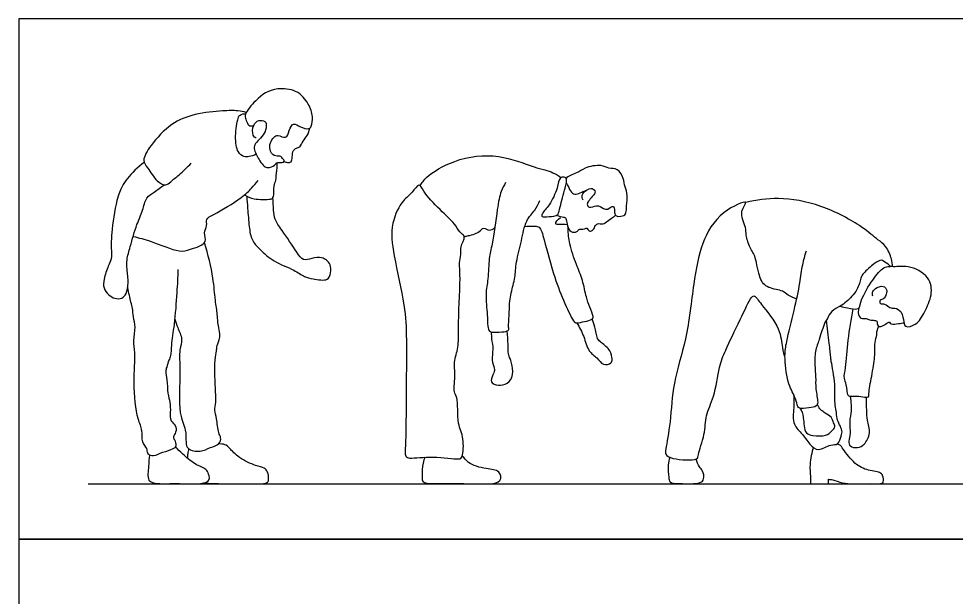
# Model space of a CAD drawing. Header units: millimetres. Extents: x 0.38 to 7.24, y 0.36 to 4.61.
# Drawn here: x 0.383 to 3.812, y 2.492 to 4.609 of the extents above; entities that cross this region are included whole.
import ezdxf

# ---------------------------------------------------------------- set-up
doc = ezdxf.new("R2010")
doc.units = ezdxf.units.MM
for name, color, linetype, true_color in [('AG-DIAGRAM', 7, 'Continuous', 0xfecc66), ('AG-PEOPLE', 7, 'Continuous', 0x66ccff), ('X-VPRT', 6, 'Continuous', 0xff00ff)]:
    doc.layers.add(name, color=color, linetype=linetype, true_color=true_color)

msp = doc.modelspace()

# ---------------------------------------------------------------- linework, layer by layer
at = {"layer": 'AG-DIAGRAM'}
msp.add_line((0.6366, 2.9074), (6.9866, 2.9074), dxfattribs=at)
at = {"layer": 'AG-PEOPLE'}
for points, knots in [([(1.2506, 4.1719), (1.2464, 4.1748), (1.236, 4.1812), (1.2381, 4.2213), (1.258, 4.2393), (1.2867, 4.2373), (1.2895, 4.214), (1.2821, 4.1894), (1.263, 4.1669), (1.2434, 4.1489), (1.2426, 4.1279), (1.263, 4.0882), (1.2794, 4.0698), (1.2933, 4.0612), (1.32, 4.072), (1.325, 4.0847), (1.345, 4.0815), (1.3574, 4.0867), (1.3464, 4.0988), (1.3394, 4.1091), (1.3139, 4.1033), (1.2988, 4.1313), (1.3012, 4.1553), (1.3147, 4.1755), (1.3299, 4.1872), (1.3631, 4.1654), (1.3708, 4.2008), (1.386, 4.2318), (1.4121, 4.2122), (1.4434, 4.2034), (1.4543, 4.2157), (1.4603, 4.2537), (1.4439, 4.2981), (1.4051, 4.3486), (1.3115, 4.359), (1.2538, 4.3187), (1.208, 4.2635), (1.2124, 4.2416), (1.2204, 4.2237), (1.227, 4.216), (1.2377, 4.2169), (1.2419, 4.2189)], [0, 0, 0, 0, 0.214474, 0.541543, 0.816434, 1.077827, 1.316128, 1.593073, 1.892033, 2.164908, 2.403097, 2.766579, 3.039454, 3.247548, 3.526174, 3.714575, 3.950923, 4.116547, 4.311269, 4.499863, 4.752061, 5.036497, 5.304227, 5.569008, 5.791368, 6.083198, 6.374427, 6.66469, 6.946416, 7.24924, 7.444485, 7.769895, 8.150838, 8.576874, 8.944238, 9.526832, 9.958751, 10.192928, 10.431611, 10.597802, 10.802662, 10.802662, 10.802662, 10.802662]), ([(1.2148, 4.2662), (1.2046, 4.2687), (1.1822, 4.2738), (1.1271, 4.2728), (1.0236, 4.2624), (0.9357, 4.2262), (0.8692, 4.1528), (0.8313, 4.0915), (0.8557, 4.063), (0.8849, 4.0141), (0.9194, 3.9952), (0.9395, 4.0145), (0.9704, 4.0379), (0.9991, 4.0656), (1.0132, 4.0803)], [0.011192, 0.011192, 0.011192, 0.011192, 0.311668, 0.716008, 1.245335, 1.769712, 2.383494, 2.817554, 3.123832, 3.54192, 3.856278, 4.117901, 4.46043, 4.887639, 4.887639, 4.887639, 4.887639]), ([(1.251, 4.1131), (1.2429, 4.109), (1.2252, 4.1046), (1.205, 4.102), (1.18, 4.1212), (1.1721, 4.1784), (1.1833, 4.244), (1.19, 4.2581), (1.2058, 4.2625), (1.2129, 4.2618)], [0, 0, 0, 0, 0.284694, 0.52384, 0.803022, 1.221256, 1.664829, 1.870249, 2.118165, 2.118165, 2.118165, 2.118165]), ([(1.3536, 4.0871), (1.3572, 4.0851), (1.3648, 4.0828), (1.3815, 4.0832), (1.3831, 4.1034), (1.3849, 4.1279), (1.3979, 4.1363), (1.4125, 4.1385), (1.4217, 4.163), (1.4397, 4.1808), (1.4452, 4.1995), (1.447, 4.2087)], [0, 0, 0, 0, 0.191267, 0.390285, 0.619838, 0.889849, 1.091616, 1.28884, 1.556009, 1.833733, 2.123582, 2.123582, 2.123582, 2.123582]), ([(0.8416, 4.0832), (0.8184, 4.0672), (0.7789, 4.0261), (0.7602, 3.9951), (0.7372, 3.9436), (0.7217, 3.8263), (0.7201, 3.7744), (0.7235, 3.7282), (0.7087, 3.7039), (0.6936, 3.6573), (0.6906, 3.6245), (0.7108, 3.5977), (0.7333, 3.5838), (0.7608, 3.5844), (0.7781, 3.6031), (0.7853, 3.6432), (0.7781, 3.6929), (0.7769, 3.7285), (0.7919, 3.7792), (0.8116, 3.8533), (0.8357, 3.9025), (0.8473, 3.9578), (0.88, 3.9745), (0.9024, 3.9929), (0.9148, 4.0012)], [0, 0, 0, 0, 0.50248, 0.826966, 1.232468, 1.828476, 2.232271, 2.559193, 2.850698, 3.250271, 3.562492, 3.865166, 4.144621, 4.415691, 4.675138, 5.0204, 5.408568, 5.72805, 6.124479, 6.666818, 7.064649, 7.386849, 7.702419, 8.067729, 8.067729, 8.067729, 8.067729]), ([(1.2083, 3.9647), (1.2194, 3.9585), (1.2404, 3.9473), (1.303, 3.9465), (1.3174, 3.9564), (1.3142, 3.9981), (1.3243, 4.0172), (1.3245, 4.043), (1.328, 4.0605), (1.3283, 4.0751), (1.3282, 4.0823)], [0, 0, 0, 0, 0.336622, 0.756836, 0.96254, 1.300111, 1.562188, 1.830529, 2.064274, 2.317495, 2.317495, 2.317495, 2.317495]), ([(1.8507, 3.9985), (1.8581, 4.0095), (1.8738, 4.0341), (1.9789, 4.0998), (2.1374, 4.1189), (2.262, 4.0653), (2.3364, 4.0496), (2.3563, 4.0349), (2.3655, 4.0283)], [0, 0, 0, 0, 0.432662, 1.173332, 2.043736, 2.8424, 3.424318, 3.822336, 3.822336, 3.822336, 3.822336]), ([(2.4466, 3.9457), (2.4439, 3.9513), (2.4398, 3.9656), (2.4584, 3.9822), (2.4794, 3.993), (2.4952, 3.9744), (2.4825, 3.9618), (2.4701, 3.946), (2.4587, 3.9321), (2.4691, 3.9127), (2.4967, 3.9318), (2.5205, 3.9141), (2.5366, 3.9087), (2.5601, 3.9308), (2.5622, 3.9051), (2.5617, 3.8845), (2.5923, 3.8855), (2.6069, 3.8982), (2.6037, 3.9258), (2.6124, 3.9631), (2.5988, 3.994), (2.5955, 4.0245), (2.5756, 4.0635), (2.5393, 4.059), (2.5131, 4.0779), (2.4511, 4.0647), (2.4266, 4.0441), (2.3896, 4.0337), (2.3848, 4.0244)], [0, 0, 0, 0, 0.295394, 0.625921, 0.942066, 1.22556, 1.4897, 1.805772, 2.08587, 2.34165, 2.695864, 3.052118, 3.328419, 3.65114, 3.934659, 4.225095, 4.564225, 4.847719, 5.196012, 5.619032, 6.008219, 6.394573, 6.818736, 7.201104, 7.583021, 8.104038, 8.519336, 8.967255, 8.967255, 8.967255, 8.967255]), ([(0.801, 3.8126), (0.823, 3.8069), (0.8642, 3.7983), (0.97, 3.7517), (1.0065, 3.7642), (1.0784, 3.7868), (1.0555, 3.826), (1.0736, 3.8507), (1.0658, 3.8789), (1.0994, 3.8933), (1.1983, 3.9525), (1.233, 3.9874), (1.2508, 4.0073), (1.2583, 4.0168)], [0, 0, 0, 0, 0.451768, 1.018475, 1.374933, 1.799006, 2.106657, 2.395718, 2.656985, 2.961384, 3.552373, 3.945746, 4.275929, 4.275929, 4.275929, 4.275929]), ([(2.3556, 3.8942), (2.3456, 3.8862), (2.3235, 3.8867), (2.2937, 3.8812), (2.2969, 3.899), (2.3265, 3.9287), (2.3533, 3.9853), (2.3595, 4.0298), (2.3749, 4.0304), (2.3902, 4.0254), (2.3799, 3.9868), (2.3636, 3.9234), (2.3577, 3.8996), (2.3556, 3.8942)], [0, 0, 0, 0, 0.380095, 0.743609, 0.970129, 1.431019, 2.019045, 2.47039, 2.710587, 2.952246, 3.374194, 3.978321, 4.3555, 4.3555, 4.3555, 4.3555]), ([(2.0123, 3.812), (2.0138, 3.8033), (1.9958, 3.7733), (2.0024, 3.7529), (1.9922, 3.719), (2.0004, 3.6572), (1.9875, 3.4781), (1.9937, 3.4106), (1.9724, 3.3519), (1.9812, 3.311), (1.9712, 3.2415), (1.9908, 3.2247), (1.9844, 3.1245), (2.0118, 3.0831), (2.0078, 3.0027), (1.9896, 2.9952), (1.8978, 3.0113), (1.8168, 2.9982), (1.7934, 3.0065), (1.7989, 3.0582), (1.799, 3.2081), (1.8017, 3.4351), (1.797, 3.558), (1.7531, 3.7409), (1.7399, 3.8563), (1.7853, 3.9468), (1.8203, 3.9682), (1.8472, 4.0127), (1.8643, 3.9713), (1.9221, 3.91), (1.9828, 3.856), (1.9966, 3.8229), (2.0112, 3.8178), (2.0123, 3.812)], [0, 0, 0, 0, 0.431139, 0.749623, 1.126594, 1.676092, 2.594767, 3.17693, 3.68632, 4.144333, 4.691771, 5.02796, 5.687111, 6.194449, 6.645318, 6.916488, 7.580594, 8.213924, 8.493911, 8.931419, 9.784865, 10.822311, 11.600288, 12.527477, 13.276495, 13.929535, 14.385381, 14.797734, 15.159775, 15.811175, 16.435915, 16.82989, 17.112604, 17.112604, 17.112604, 17.112604]), ([(2.1632, 4.0094), (2.1571, 3.9991), (2.1443, 3.9758), (2.132, 3.9105), (2.1158, 3.784), (2.1012, 3.7348), (2.1008, 3.6555), (2.0878, 3.6029), (2.0974, 3.5271), (2.0969, 3.487), (2.1026, 3.464), (2.116, 3.4619), (2.1478, 3.4628), (2.1763, 3.4661), (2.1731, 3.4818), (2.1774, 3.5389), (2.1773, 3.5745), (2.1901, 3.6348), (2.1989, 3.6628), (2.2007, 3.7224), (2.2229, 3.7954), (2.234, 3.8701), (2.272, 3.9073), (2.2834, 3.932), (2.2891, 3.9439)], [0, 0, 0, 0, 0.410661, 0.975387, 1.746637, 2.255047, 2.845021, 3.36351, 3.956432, 4.399526, 4.702199, 4.930414, 5.330133, 5.66898, 5.903511, 6.414536, 6.853189, 7.375515, 7.75326, 8.26772, 8.87924, 9.469367, 9.955945, 10.38663, 10.38663, 10.38663, 10.38663]), ([(2.3854, 4.0097), (2.3869, 4.0058), (2.3939, 3.9923), (2.4023, 3.9734), (2.421, 3.9634), (2.4419, 3.9756), (2.4534, 3.9791), (2.4591, 3.9814)], [9.172645, 9.172645, 9.172645, 9.172645, 9.324771, 9.682695, 9.971174, 10.29486, 10.59085, 10.59085, 10.59085, 10.59085]), ([(1.2166, 3.9602), (1.2176, 3.9451), (1.2199, 3.9153), (1.2247, 3.8488), (1.2327, 3.7978), (1.2657, 3.7639), (1.3139, 3.7179), (1.3885, 3.6932), (1.4268, 3.6632), (1.4576, 3.6577), (1.5159, 3.647), (1.5238, 3.6793), (1.5249, 3.7101), (1.5081, 3.7256), (1.4908, 3.7382), (1.4548, 3.7328), (1.4207, 3.7222), (1.3988, 3.7574), (1.3463, 3.8342), (1.3178, 3.8733), (1.3148, 3.9091), (1.3122, 3.9395), (1.3125, 3.9549)], [0, 0, 0, 0, 0.367365, 0.8134, 1.200363, 1.56491, 2.011272, 2.497327, 2.866741, 3.180152, 3.571268, 3.850347, 4.149179, 4.398903, 4.642932, 4.96932, 5.273561, 5.601039, 6.136097, 6.515882, 6.832988, 7.203684, 7.203684, 7.203684, 7.203684]), ([(3.5788, 3.702), (3.5784, 3.7116), (3.5767, 3.7305), (3.5552, 3.7798), (3.5231, 3.8006), (3.4631, 3.8536), (3.318, 3.932), (3.1634, 3.9581), (3.0806, 3.9465), (3.0415, 3.9366)], [0, 0, 0, 0, 0.307859, 0.71428, 1.062203, 1.562463, 2.301195, 3.020002, 3.650262, 3.650262, 3.650262, 3.650262]), ([(3.228, 3.5836), (3.2174, 3.5876), (3.1956, 3.5967), (3.1786, 3.6159), (3.1213, 3.6212), (3.0885, 3.6579), (3.0807, 3.7372), (3.0573, 3.7687), (3.0402, 3.8179), (3.0454, 3.845), (3.014, 3.9031), (3.0641, 3.9549), (2.9402, 3.9006), (2.8769, 3.7874), (2.8489, 3.6374), (2.8284, 3.4371), (2.7734, 3.2792), (2.7688, 3.1409), (2.7495, 3.0387), (2.7455, 3.0133), (2.7746, 2.9955), (2.8684, 2.9908), (2.8662, 3.0168), (2.8948, 3.0897), (2.8927, 3.1583), (2.9286, 3.2257), (2.9439, 3.3352), (2.9667, 3.3974), (3.02, 3.5031), (3.0584, 3.5887), (3.0754, 3.5989), (3.1011, 3.5585), (3.1702, 3.4791), (3.173, 3.4064), (3.1819, 3.3802), (3.1852, 3.3675)], [0, 0, 0, 0, 0.333681, 0.619918, 1.03541, 1.427129, 1.925561, 2.29438, 2.689895, 2.994942, 3.444305, 3.781378, 4.317011, 4.988156, 5.694073, 6.508481, 7.250182, 7.934839, 8.506516, 8.761721, 9.081158, 9.609345, 9.849453, 10.347812, 10.826005, 11.323629, 11.917045, 12.389251, 13.025396, 13.572684, 13.763478, 14.126428, 14.723573, 15.203289, 15.56243, 15.56243, 15.56243, 15.56243]), ([(2.3885, 3.8556), (2.3795, 3.8561), (2.362, 3.8566), (2.3482, 3.8555), (2.3471, 3.859), (2.3456, 3.8636), (2.352, 3.8749), (2.3644, 3.8824)], [1.452749, 1.452749, 1.452749, 1.452749, 1.838484, 2.123659, 2.123659, 2.123659, 2.494633, 2.494633, 2.494633, 2.494633]), ([(2.3529, 3.8897), (2.3688, 3.8826), (2.3779, 3.8844), (2.382, 3.8812), (2.3846, 3.8777), (2.3863, 3.8675), (2.388, 3.8523), (2.3998, 3.8259), (2.4253, 3.828), (2.4308, 3.8401), (2.4463, 3.8381), (2.4552, 3.8412), (2.4611, 3.845), (2.4676, 3.8304), (2.482, 3.8324), (2.4897, 3.8485), (2.4993, 3.8628), (2.5203, 3.8553), (2.5362, 3.8695), (2.555, 3.8814), (2.5616, 3.8872), (2.5649, 3.8901)], [0, 0, 0, 0, 0.271123, 0.432379, 0.616647, 0.616647, 0.984145, 1.359424, 1.693427, 1.942208, 2.218129, 2.449285, 2.611673, 2.875948, 3.124231, 3.434752, 3.720963, 4.037376, 4.372199, 4.721766, 4.989518, 4.989518, 4.989518, 4.989518]), ([(2.0123, 3.812), (2.0167, 3.8133), (2.0262, 3.815), (2.0643, 3.823), (2.0816, 3.8485), (2.1041, 3.831), (2.1178, 3.8398), (2.1233, 3.844)], [0, 0, 0, 0, 0.25476, 0.888706, 1.217611, 1.539135, 1.852351, 1.852351, 1.852351, 1.852351]), ([(2.2331, 3.8489), (2.2451, 3.8513), (2.2692, 3.8496), (2.2908, 3.8498), (2.3059, 3.7936), (2.3412, 3.6598), (2.3764, 3.5754), (2.4113, 3.4973), (2.4248, 3.4948), (2.4521, 3.5015), (2.4799, 3.5072), (2.486, 3.5209), (2.4697, 3.5563), (2.4574, 3.5906), (2.446, 3.6544), (2.4217, 3.7088), (2.3954, 3.7853), (2.3925, 3.821), (2.3917, 3.8454)], [0, 0, 0, 0, 0.414878, 0.696344, 1.179694, 1.99419, 2.692987, 3.289966, 3.509775, 3.873859, 4.234519, 4.464335, 4.876362, 5.30487, 5.845522, 6.38754, 6.997098, 7.499914, 7.499914, 7.499914, 7.499914]), ([(0.9529, 3.51), (0.9567, 3.4998), (0.9627, 3.4793), (0.9846, 3.4357), (0.967, 3.3957), (0.9761, 3.316), (0.9634, 3.1679), (0.9957, 3.1078), (0.9931, 3.0605), (0.9979, 3.0315), (1.0485, 3.0214), (1.0815, 3.0415), (1.1177, 3.0493), (1.124, 3.0773), (1.1108, 3.0943), (1.1078, 3.1465), (1.0975, 3.1754), (1.1053, 3.2082), (1.1008, 3.2568), (1.0982, 3.3692), (1.1074, 3.3961), (1.1064, 3.4144), (1.1242, 3.4433), (1.1091, 3.499), (1.1101, 3.5274), (1.0998, 3.5834), (1.0956, 3.6625), (1.0752, 3.7474), (1.0616, 3.7895)], [0, 0, 0, 0, 0.313026, 0.679523, 1.020335, 1.510942, 2.177726, 2.624864, 2.988111, 3.259975, 3.621272, 3.967691, 4.286062, 4.544376, 4.792999, 5.182869, 5.488787, 5.785761, 6.180479, 6.759753, 7.045999, 7.262944, 7.571062, 7.976063, 8.272826, 8.669293, 9.161426, 9.790599, 9.790599, 9.790599, 9.790599]), ([(3.3875, 3.5572), (3.3963, 3.5546), (3.4122, 3.5519), (3.4587, 3.5408), (3.4598, 3.5767), (3.4985, 3.6458), (3.5379, 3.6951), (3.559, 3.7033), (3.5715, 3.7018), (3.5662, 3.7091), (3.5451, 3.7216), (3.5373, 3.7288), (3.51, 3.7134), (3.4727, 3.679), (3.4652, 3.6687), (3.4599, 3.6479), (3.4515, 3.6133), (3.4105, 3.5738), (3.3892, 3.5564), (3.3536, 3.5419), (3.3409, 3.5118), (3.3305, 3.4979), (3.3199, 3.4662), (3.3105, 3.4357), (3.2941, 3.3915), (3.2932, 3.3415), (3.2989, 3.2983), (3.2954, 3.2557), (3.3076, 3.207), (3.3009, 3.1892), (3.2729, 3.1845), (3.2345, 3.1802), (3.2295, 3.1981), (3.2214, 3.2288), (3.191, 3.2795), (3.1826, 3.377), (3.1904, 3.4281), (3.2194, 3.5438), (3.2406, 3.6392), (3.2481, 3.708), (3.2581, 3.7428), (3.2633, 3.7596)], [0, 0, 0, 0, 0.300168, 0.65405, 0.946053, 1.465588, 1.923136, 2.185712, 2.350435, 2.48041, 2.769938, 2.94269, 3.246468, 3.660178, 3.909313, 3.909313, 4.264936, 4.701209, 5.005995, 5.350747, 5.667361, 5.907863, 6.230432, 6.559674, 6.95024, 7.355775, 7.730635, 8.112553, 8.512543, 8.733684, 9.036022, 9.381192, 9.591992, 9.919939, 10.36638, 10.921543, 11.343742, 11.962271, 12.541689, 13.011449, 13.42707, 13.42707, 13.42707, 13.42707]), ([(3.5061, 3.5942), (3.5047, 3.5985), (3.5034, 3.6086), (3.5149, 3.6233), (3.5452, 3.6363), (3.5606, 3.6146), (3.5537, 3.598), (3.5483, 3.5825), (3.5312, 3.5824), (3.5315, 3.5622), (3.5519, 3.5696), (3.5682, 3.5482), (3.5877, 3.5528), (3.6146, 3.5376), (3.6197, 3.5006), (3.6234, 3.478), (3.6694, 3.4872), (3.6969, 3.5386), (3.7255, 3.5969), (3.7171, 3.6688), (3.6369, 3.7093), (3.591, 3.7004), (3.5735, 3.7024), (3.5693, 3.7031)], [0, 0, 0, 0, 0.209163, 0.451868, 0.75999, 1.016692, 1.255105, 1.475898, 1.686739, 1.884291, 2.111236, 2.387865, 2.630751, 2.929323, 3.27694, 3.515623, 3.856029, 4.292634, 4.754972, 5.212899, 5.730482, 6.146158, 6.283077, 6.283077, 6.283077, 6.283077]), ([(0.965, 3.6913), (0.964, 3.6631), (0.9611, 3.6076), (0.9527, 3.4927), (0.9392, 3.4185), (0.9401, 3.3766), (0.9312, 3.3604), (0.9237, 3.334), (0.9183, 3.3179), (0.9266, 3.287), (0.9263, 3.238), (0.9365, 3.2055), (0.9377, 3.1701), (0.9347, 3.1362), (0.9588, 3.1234), (0.9594, 3.0957), (0.9452, 3.0803), (0.9537, 3.0665), (0.9567, 3.0571), (0.9589, 3.0404), (0.9367, 3.0295), (0.8994, 3.0194), (0.8701, 3.0042), (0.8512, 3.0188), (0.854, 3.0381), (0.8295, 3.0602), (0.8376, 3.1051), (0.8133, 3.1465), (0.8, 3.2777), (0.8107, 3.3839), (0.8001, 3.4296), (0.8117, 3.4803), (0.8008, 3.5166), (0.8, 3.5502), (0.7924, 3.572), (0.7849, 3.6074), (0.7813, 3.6252)], [0, 0, 0, 0, 0.502339, 1.089993, 1.570917, 1.907943, 2.140736, 2.421461, 2.643156, 2.945657, 3.329954, 3.65005, 3.976149, 4.280159, 4.543335, 4.812284, 5.048458, 5.249197, 5.426232, 5.628925, 5.882701, 6.232961, 6.53754, 6.769534, 6.994996, 7.289842, 7.637186, 8.008573, 8.636778, 9.206259, 9.573507, 9.956116, 10.294547, 10.601094, 10.865769, 11.268428, 11.268428, 11.268428, 11.268428]), ([(3.4331, 3.5474), (3.4261, 3.5094), (3.4136, 3.4364), (3.4079, 3.3367), (3.3975, 3.2932), (3.4106, 3.2723), (3.4107, 3.2219), (3.4407, 3.233), (3.4953, 3.2189), (3.4901, 3.2411), (3.5031, 3.3027), (3.5138, 3.3693), (3.5144, 3.3965), (3.5133, 3.4238), (3.5219, 3.452), (3.5208, 3.4671), (3.5254, 3.4784), (3.5282, 3.4835)], [0, 0, 0, 0, 0.616934, 1.190172, 1.55183, 1.836705, 2.19765, 2.484153, 2.883125, 3.08514, 3.546057, 4.025009, 4.31907, 4.616212, 4.924001, 5.146381, 5.384196, 5.384196, 5.384196, 5.384196]), ([(3.4564, 3.552), (3.4538, 3.5461), (3.4508, 3.5337), (3.4616, 3.508), (3.4822, 3.5153), (3.4943, 3.5056), (3.5052, 3.5076), (3.5192, 3.504), (3.5229, 3.5011), (3.5222, 3.4811), (3.5417, 3.4834), (3.556, 3.4943), (3.568, 3.5011), (3.5728, 3.4884), (3.6022, 3.4944), (3.6139, 3.4955), (3.6204, 3.4969)], [0, 0, 0, 0, 0.251177, 0.522734, 0.7636, 0.976372, 1.166603, 1.378085, 1.497983, 1.724036, 1.941884, 2.197673, 2.383475, 2.554893, 2.851737, 3.106852, 3.106852, 3.106852, 3.106852]), ([(2.4241, 3.4958), (2.4331, 3.4796), (2.4514, 3.4485), (2.4634, 3.3906), (2.499, 3.3711), (2.5168, 3.3387), (2.5522, 3.3465), (2.5533, 3.3655), (2.5487, 3.3962), (2.5144, 3.424), (2.4966, 3.4371), (2.4912, 3.4829), (2.4836, 3.501), (2.48, 3.5108)], [0, 0, 0, 0, 0.511262, 1.022557, 1.447735, 1.842911, 2.201754, 2.4733, 2.849122, 3.295075, 3.615596, 4.063495, 4.446723, 4.446723, 4.446723, 4.446723]), ([(3.2172, 3.2332), (3.2175, 3.2197), (3.2201, 3.1938), (3.2084, 3.1281), (3.2462, 3.0936), (3.274, 3.0531), (3.3075, 3.0222), (3.3515, 3.0554), (3.3793, 3.0462), (3.3917, 3.0843), (3.3971, 3.1032), (3.372, 3.1457), (3.3741, 3.1744), (3.3655, 3.2042), (3.3718, 3.2692), (3.3542, 3.3541), (3.3523, 3.3717), (3.3469, 3.4259), (3.3404, 3.4782), (3.3365, 3.5061)], [0, 0, 0, 0, 0.36412, 0.812117, 1.207751, 1.615662, 1.966584, 2.364242, 2.667247, 2.944135, 3.191745, 3.582782, 3.888723, 4.193311, 4.66745, 5.193937, 5.436913, 5.842991, 6.370155, 6.370155, 6.370155, 6.370155]), ([(2.1108, 3.4629), (2.1111, 3.4545), (2.1113, 3.4374), (2.1196, 3.3982), (2.1101, 3.3613), (2.1234, 3.3305), (2.122, 3.3137), (2.1046, 3.2842), (2.1219, 3.2693), (2.1547, 3.2665), (2.1865, 3.2849), (2.1921, 3.3294), (2.1805, 3.3655), (2.1722, 3.3823), (2.1734, 3.4193), (2.1704, 3.4502), (2.169, 3.4664)], [0, 0, 0, 0, 0.345304, 0.774275, 1.198835, 1.579442, 1.863162, 2.238108, 2.523368, 2.908807, 3.302736, 3.748166, 4.165978, 4.456903, 4.863095, 5.342544, 5.342544, 5.342544, 5.342544]), ([(3.4237, 3.2279), (3.4252, 3.2173), (3.4267, 3.1954), (3.4291, 3.1726), (3.4189, 3.1342), (3.4259, 3.0927), (3.4176, 3.0648), (3.4206, 3.0419), (3.4525, 3.0377), (3.4768, 3.05), (3.5022, 3.0937), (3.4841, 3.1396), (3.4843, 3.1771), (3.4832, 3.2088), (3.4836, 3.2245)], [0, 0, 0, 0, 0.325774, 0.600124, 0.955994, 1.329345, 1.637112, 1.883821, 2.180767, 2.476843, 2.864113, 3.25588, 3.607872, 4.001416, 4.001416, 4.001416, 4.001416]), ([(3.2394, 3.184), (3.2426, 3.1793), (3.2485, 3.169), (3.2526, 3.148), (3.2547, 3.1198), (3.2609, 3.0895), (3.2879, 3.0835), (3.3354, 3.0807), (3.3559, 3.0994), (3.3711, 3.116), (3.3619, 3.131), (3.3563, 3.1529), (3.3328, 3.1651), (3.3188, 3.1761), (3.312, 3.1811), (3.3054, 3.193), (3.3039, 3.1994)], [0, 0, 0, 0, 0.236326, 0.498314, 0.809717, 1.109226, 1.395412, 1.785314, 2.084527, 2.335165, 2.55768, 2.825426, 3.117024, 3.354919, 3.521314, 3.774626, 3.774626, 3.774626, 3.774626]), ([(1.058, 2.9103), (1.0828, 2.9089), (1.1322, 2.9065), (1.2289, 2.9082), (1.2958, 2.9062), (1.2972, 2.9269), (1.2945, 2.9508), (1.2807, 2.9675), (1.247, 2.9733), (1.1882, 3), (1.1552, 3.0365), (1.1384, 3.0527), (1.1203, 3.0538), (1.1123, 3.0523)], [0, 0, 0, 0, 0.471023, 1.024418, 1.438602, 1.644995, 1.911464, 2.150485, 2.462827, 2.905756, 3.288422, 3.544287, 3.814451, 3.814451, 3.814451, 3.814451]), ([(3.3438, 2.924), (3.3491, 2.9234), (3.3602, 2.9228), (3.3973, 2.9078), (3.4385, 2.9078), (3.5261, 2.9053), (3.5488, 2.911), (3.5433, 2.9395), (3.5321, 2.9518), (3.4796, 2.9562), (3.4341, 2.9835), (3.3945, 3.0379), (3.388, 3.0497), (3.3763, 3.0534)], [0.695607, 0.695607, 0.695607, 0.695607, 0.929776, 1.281704, 1.677706, 2.22321, 2.469109, 2.750711, 2.980067, 3.385182, 3.824621, 4.292887, 4.542723, 4.542723, 4.542723, 4.542723]), ([(0.8606, 3.0124), (0.8588, 2.9988), (0.8587, 2.9735), (0.8496, 2.9146), (0.8946, 2.9059), (0.9652, 2.9101), (1.088, 2.9031), (1.0771, 2.9436), (1.0696, 2.9629), (1.0243, 2.9778), (0.9826, 3.0158), (0.9644, 3.0335), (0.9559, 3.0428)], [0, 0, 0, 0, 0.351662, 0.73874, 1.060741, 1.549901, 2.109174, 2.385018, 2.627885, 2.993434, 3.406792, 3.742889, 3.742889, 3.742889, 3.742889]), ([(1.0038, 3.0356), (1.0028, 3.0296), (1.0009, 3.0175), (0.9995, 3.0068), (0.9988, 3.0014)], [0, 0, 0, 0, 0.2339454, 0.4538986, 0.4538986, 0.4538986, 0.4538986]), ([(3.2899, 3.0399), (3.2826, 3.024), (3.2742, 2.9761), (3.2786, 2.9362), (3.2784, 2.9166), (3.2786, 2.9074)], [0, 0, 0, 0, 0.488231, 0.921309, 1.264807, 1.264807, 1.264807, 1.264807]), ([(1.8692, 3.0046), (1.8659, 2.998), (1.8587, 2.9832), (1.8575, 2.9342), (1.8576, 2.908), (1.9262, 2.9076), (2.0366, 2.909), (2.1544, 2.9032), (2.1421, 2.9596), (2.0911, 2.9602), (2.025, 2.9796), (2.0134, 3.0028), (2.0047, 3.0087)], [0.033929, 0.033929, 0.033929, 0.033929, 0.345001, 0.832597, 1.13475, 1.645515, 2.425215, 3.103727, 3.48356, 3.959991, 4.526956, 4.913033, 4.913033, 4.913033, 4.913033]), ([(2.7641, 3.004), (2.7614, 2.9948), (2.7564, 2.9769), (2.7596, 2.9318), (2.7631, 2.9093), (2.7948, 2.9085), (2.8763, 2.906), (2.8905, 2.9253), (2.8866, 2.9558), (2.8709, 2.9677), (2.863, 2.9881), (2.8604, 2.9981)], [0, 0, 0, 0, 0.307344, 0.690592, 0.931342, 1.328649, 1.780719, 2.027754, 2.351746, 2.605662, 2.926118, 2.926118, 2.926118, 2.926118])]:
    msp.add_open_spline(points, degree=3, knots=knots, dxfattribs=at)
for points in [[(3.3438, 2.9074), (3.3438, 2.913), (3.3438, 2.9185), (3.3438, 2.924)], [(3.2786, 2.9074), (3.3003, 2.9074), (3.322, 2.9074), (3.3438, 2.9074)]]:
    msp.add_open_spline(points, degree=3, dxfattribs=at)
at = {"layer": 'X-VPRT'}
for points in [[(0.3826, 4.6092), (0.3826, 2.7042), (7.2406, 2.7042), (7.2406, 4.6092)], [(0.3826, 2.7042), (0.3826, 0.7992), (7.2406, 0.7992), (7.2406, 2.7042)]]:
    msp.add_lwpolyline(points, close=True, dxfattribs=at)

doc.saveas('drawing.dxf')
